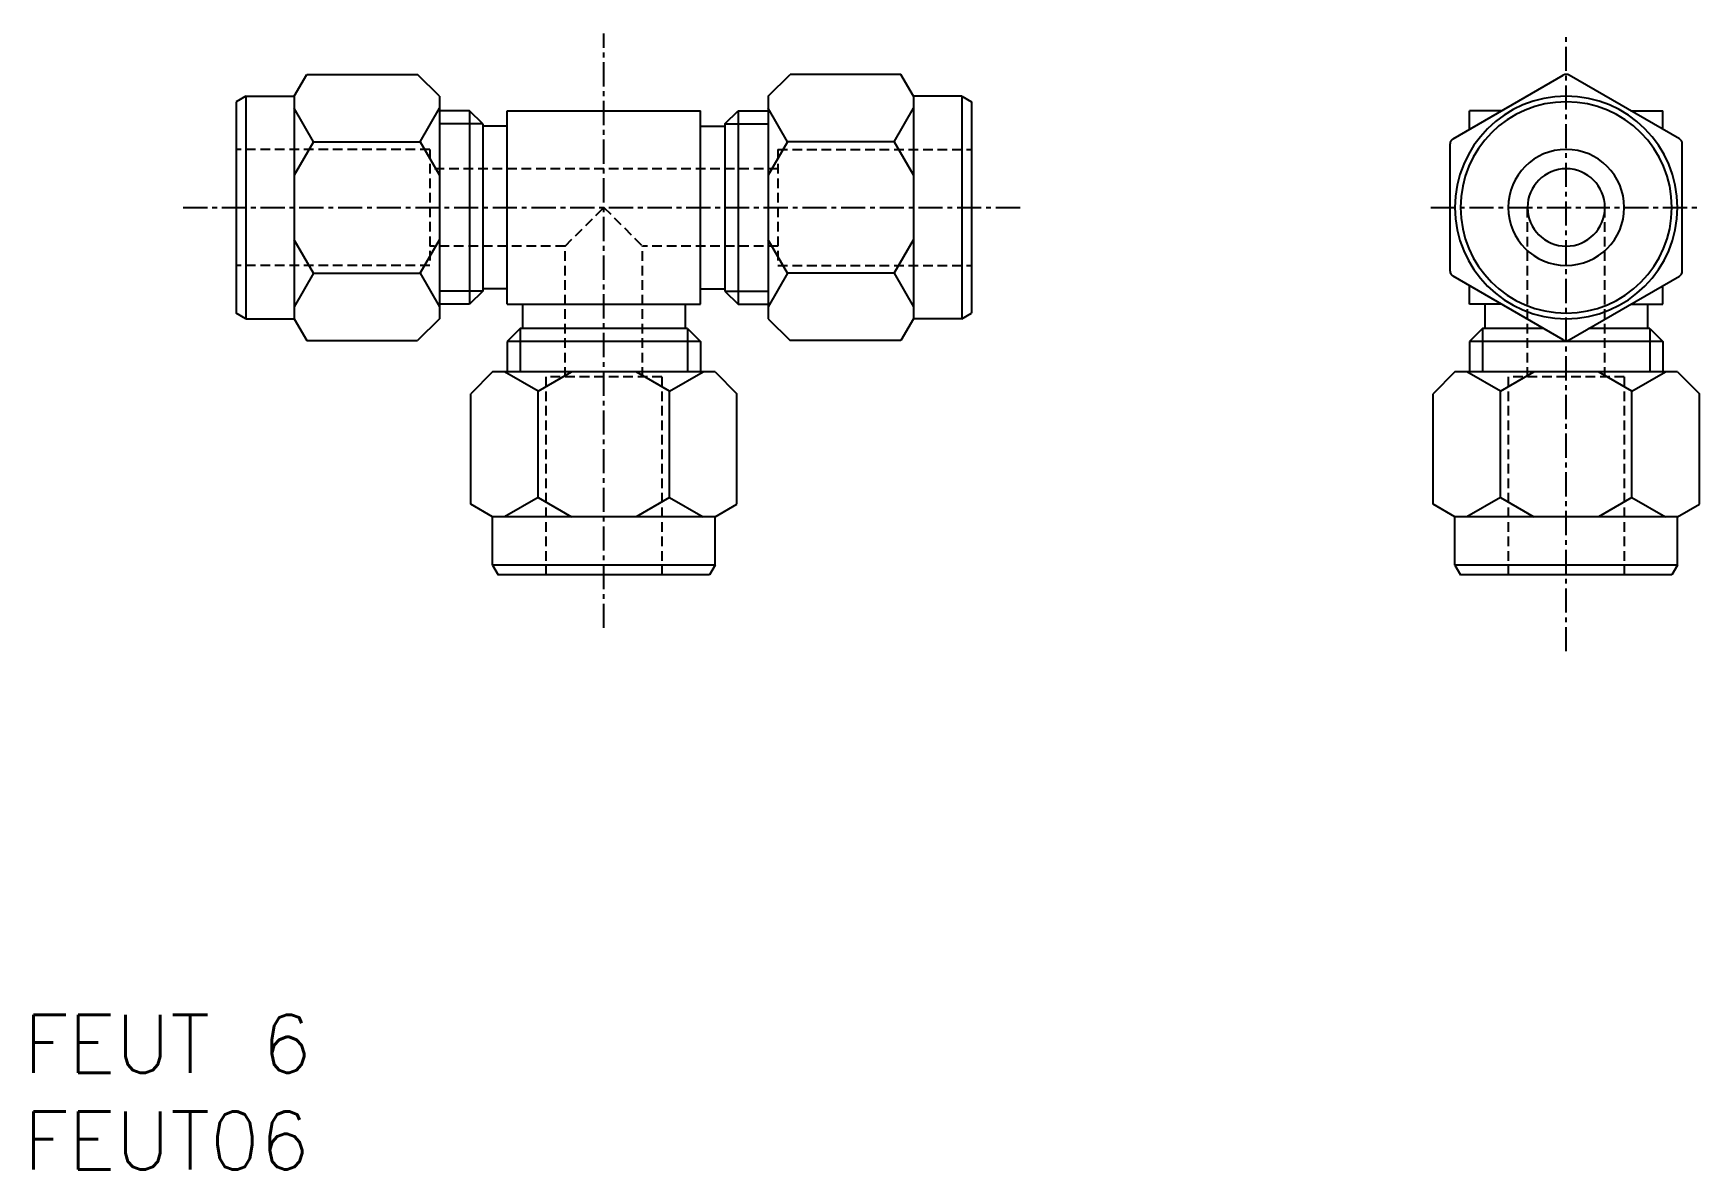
# Model space of a CAD drawing. Extents: x 0.5 to 86.7, y 0 to 58.7.
import ezdxf

# ---------------------------------------------------------------- set-up
doc = ezdxf.new("R2010")
doc.units = 0
doc.linetypes.add('CENTER', pattern=[2, 1.25, -0.25, 0.25, -0.25])
doc.linetypes.add('DASHED', pattern=[0.75, 0.5, -0.25])
doc.layers.get('0').update_dxf_attribs({"linetype": 'CONTINUOUS'})
doc.layers.add('CENTER', color=1, linetype='CENTER')
doc.styles.get("Standard").update_dxf_attribs({"font": 'txt.shx'})

# ---------------------------------------------------------------- blocks, each defined once
blk = doc.blocks.new('*U10')
at = {"color": 7, "linetype": 'CONTINUOUS'}
blk.add_text('FEUT06', height=3, dxfattribs=at).set_placement((0, 0))
blk = doc.blocks.new('*U11')
at = {"color": 7, "linetype": 'CONTINUOUS'}
blk.add_text('FEUT 6', height=3, dxfattribs=at).set_placement((0, 5))

msp = doc.modelspace()

# ---------------------------------------------------------------- linework, layer by layer
at = {"color": 7, "linetype": 'CONTINUOUS'}
for p, q in [((14, 55.49), (14.653, 56.621)), ((14.653, 56.621), (20.368, 56.621)), ((21.5, 55.49), (20.368, 56.621)), ((38.5, 55.49), (39.632, 56.621)), ((45.347, 56.621), (39.632, 56.621)), ((46, 55.49), (45.347, 56.621)), ((73.89, 53.29), (79.59, 56.581)), ((85.59, 53.29), (79.89, 56.581)), ((11.5, 55.49), (11, 55.201)), ((11, 55.201), (11, 44.278)), ((11.5, 55.49), (11.5, 43.99)), ((11.5, 55.49), (14, 55.49)), ((14, 55.49), (14, 43.99)), ((21.5, 55.49), (21.5, 43.99)), ((38.5, 55.49), (38.5, 43.99)), ((46, 55.49), (46, 43.99)), ((48.5, 55.49), (46, 55.49)), ((48.5, 55.49), (48.5, 43.99)), ((48.5, 55.49), (49, 55.201)), ((49, 55.201), (49, 44.278)), ((15, 53.14), (14, 54.872)), ((20.5, 53.14), (21.5, 54.872)), ((23.063, 54.74), (21.5, 54.74)), ((23.063, 54.74), (23.063, 44.74)), ((23.74, 54.063), (23.063, 54.74)), ((25, 44.74), (25, 54.74)), ((25, 54.74), (35, 54.74)), ((35, 44.74), (35, 54.74)), ((36.26, 54.063), (36.937, 54.74)), ((36.937, 54.74), (36.937, 44.74)), ((36.937, 54.74), (38.5, 54.74)), ((39.5, 53.14), (38.5, 54.872)), ((45, 53.14), (46, 54.872)), ((76.4, 54.74), (74.74, 54.74)), ((74.74, 53.781), (74.74, 54.74)), ((83.079, 54.74), (84.74, 54.74)), ((84.74, 53.781), (84.74, 54.74)), ((23.74, 54.063), (23.74, 45.416)), ((25, 53.94), (23.74, 53.94)), ((35, 53.94), (36.26, 53.94)), ((36.26, 54.063), (36.26, 45.416)), ((15, 53.14), (14, 51.408)), ((15, 53.14), (20.5, 53.14)), ((20.5, 53.14), (21.5, 51.408)), ((39.5, 53.14), (38.5, 51.408)), ((45, 53.14), (39.5, 53.14)), ((45, 53.14), (46, 51.408)), ((73.74, 46.449), (73.74, 53.031)), ((85.74, 46.449), (85.74, 53.031)), ((15, 46.34), (14, 48.072)), ((20.5, 46.34), (21.5, 48.072)), ((39.5, 46.34), (38.5, 48.072)), ((45, 46.34), (46, 48.072)), ((15, 46.34), (14, 44.608)), ((15, 46.34), (20.5, 46.34)), ((20.5, 46.34), (21.5, 44.608)), ((39.5, 46.34), (38.5, 44.608)), ((45, 46.34), (39.5, 46.34)), ((45, 46.34), (46, 44.608)), ((79.59, 42.898), (73.89, 46.189)), ((79.89, 42.898), (85.59, 46.189)), ((23.74, 45.416), (23.063, 44.74)), ((25, 45.54), (23.74, 45.54)), ((35, 45.54), (36.26, 45.54)), ((36.26, 45.416), (36.937, 44.74)), ((74.74, 44.74), (74.74, 45.698)), ((84.74, 44.74), (84.74, 45.698)), ((11.5, 43.99), (11, 44.278)), ((11.5, 43.99), (14, 43.99)), ((14, 43.99), (14.653, 42.858)), ((21.5, 43.99), (20.368, 42.858)), ((23.063, 44.74), (21.5, 44.74)), ((25, 44.74), (35, 44.74)), ((25.8, 44.74), (25.8, 43.479)), ((34.2, 44.74), (34.2, 43.479)), ((36.937, 44.74), (38.5, 44.74)), ((38.5, 43.99), (39.632, 42.858)), ((46, 43.99), (45.347, 42.858)), ((48.5, 43.99), (46, 43.99)), ((48.5, 43.99), (49, 44.278)), ((76.4, 44.74), (74.74, 44.74)), ((75.54, 44.74), (75.54, 43.479)), ((75.54, 44.74), (75.54, 43.479)), ((83.079, 44.74), (84.74, 44.74)), ((83.94, 44.74), (83.94, 43.479)), ((25.676, 43.479), (25, 42.803)), ((34.323, 43.479), (25.676, 43.479)), ((34.323, 43.479), (35, 42.803)), ((75.416, 43.479), (74.74, 42.803)), ((78.583, 43.479), (75.416, 43.479)), ((84.063, 43.479), (80.896, 43.479)), ((84.063, 43.479), (84.74, 42.803)), ((14.653, 42.858), (20.368, 42.858)), ((35, 42.803), (25, 42.803)), ((25, 42.803), (25, 41.24)), ((35, 42.803), (35, 41.24)), ((45.347, 42.858), (39.632, 42.858)), ((84.74, 42.803), (74.74, 42.803)), ((74.74, 42.803), (74.74, 41.24)), ((84.74, 42.803), (84.74, 41.24)), ((24.25, 41.24), (23.118, 40.108)), ((35.75, 41.24), (24.25, 41.24)), ((26.6, 40.24), (24.868, 41.24)), ((26.6, 40.24), (28.332, 41.24)), ((33.4, 40.24), (31.668, 41.24)), ((33.4, 40.24), (35.132, 41.24)), ((35.75, 41.24), (36.882, 40.108)), ((73.99, 41.24), (72.858, 40.108)), ((85.49, 41.24), (73.99, 41.24)), ((76.34, 40.24), (74.608, 41.24)), ((76.34, 40.24), (78.072, 41.24)), ((83.14, 40.24), (81.408, 41.24)), ((83.14, 40.24), (84.872, 41.24)), ((85.49, 41.24), (86.621, 40.108)), ((23.118, 34.393), (23.118, 40.108)), ((26.6, 34.74), (26.6, 40.24)), ((33.4, 34.74), (33.4, 40.24)), ((36.882, 34.393), (36.882, 40.108)), ((72.858, 34.393), (72.858, 40.108)), ((76.34, 34.74), (76.34, 40.24)), ((83.14, 34.74), (83.14, 40.24)), ((86.621, 34.393), (86.621, 40.108)), ((26.6, 34.74), (24.868, 33.74)), ((26.6, 34.74), (28.332, 33.74)), ((33.4, 34.74), (31.668, 33.74)), ((33.4, 34.74), (35.132, 33.74)), ((76.34, 34.74), (74.608, 33.74)), ((76.34, 34.74), (78.072, 33.74)), ((83.14, 34.74), (81.408, 33.74)), ((83.14, 34.74), (84.872, 33.74)), ((24.25, 33.74), (23.118, 34.393)), ((35.75, 33.74), (24.25, 33.74)), ((24.25, 31.24), (24.25, 33.74)), ((35.75, 33.74), (36.882, 34.393)), ((35.75, 31.24), (35.75, 33.74)), ((73.99, 33.74), (72.858, 34.393)), ((85.49, 33.74), (73.99, 33.74)), ((73.99, 31.24), (73.99, 33.74)), ((85.49, 33.74), (86.621, 34.393)), ((85.49, 31.24), (85.49, 33.74)), ((35.75, 31.24), (24.25, 31.24)), ((24.25, 31.24), (24.539, 30.74)), ((35.75, 31.24), (35.461, 30.74)), ((85.49, 31.24), (73.99, 31.24)), ((73.99, 31.24), (74.278, 30.74)), ((85.49, 31.24), (85.201, 30.74)), ((35.461, 30.74), (24.539, 30.74)), ((85.201, 30.74), (74.278, 30.74))]:
    msp.add_line(p, q, dxfattribs=at)
at = {"color": 3, "linetype": 'CONTINUOUS'}
for p, q in [((23.74, 54.063), (21.5, 54.063)), ((36.26, 54.063), (38.5, 54.063)), ((23.74, 45.416), (21.5, 45.416)), ((36.26, 45.416), (38.5, 45.416)), ((25.676, 43.479), (25.676, 41.24)), ((34.323, 43.479), (34.323, 41.24)), ((75.416, 43.479), (75.416, 41.24)), ((84.063, 43.479), (84.063, 41.24))]:
    msp.add_line(p, q, dxfattribs=at)
at = {"color": 3, "linetype": 'DASHED'}
for p, q in [((21, 52.74), (11, 52.74)), ((21, 52.74), (21, 46.74)), ((39, 52.74), (39, 46.74)), ((39, 52.74), (49, 52.74)), ((39, 51.74), (21, 51.74)), ((28, 47.74), (30, 49.74)), ((30, 49.74), (32, 47.74)), ((77.74, 40.979), (77.74, 49.74)), ((81.74, 40.979), (81.74, 49.74)), ((28, 47.74), (21, 47.74)), ((28, 40.979), (28, 47.74)), ((39, 47.74), (32, 47.74)), ((32, 40.979), (32, 47.74)), ((21, 46.74), (11, 46.74)), ((39, 46.74), (49, 46.74)), ((33, 40.979), (27, 40.979)), ((27, 40.979), (27, 30.74)), ((33, 40.979), (33, 30.74)), ((82.74, 40.979), (76.74, 40.979)), ((76.74, 40.979), (76.74, 30.74)), ((82.74, 40.979), (82.74, 30.74))]:
    msp.add_line(p, q, dxfattribs=at)
at = {"color": 7, "linetype": 'CONTINUOUS'}
for centre, radius, start, end in [((79.74, 56.321), 0.3, 90, 120), ((79.74, 56.321), 0.3, 60, 90), ((79.74, 49.74), 5.75, 90, 270), ((79.74, 49.74), 5.461, 90, 270), ((79.74, 49.74), 5.75, 270, 90), ((79.74, 49.74), 5.461, 270, 90), ((74.04, 53.031), 0.3, 120, 180), ((79.74, 49.74), 3, 90, 270), ((79.74, 49.74), 3, 270, 90), ((85.44, 53.031), 0.3, 360, 60), ((79.74, 49.74), 2, 90, 270), ((79.74, 49.74), 2, 270, 90), ((74.04, 46.449), 0.3, 180, 240), ((85.44, 46.449), 0.3, 300, 0), ((79.74, 43.158), 0.3, 240, 270), ((79.74, 43.158), 0.3, 270, 300)]:
    msp.add_arc(centre, radius, start, end, dxfattribs=at)
at = {"layer": 'CENTER', "color": 1, "linetype": 'CENTER'}
for p, q in [((30, 28), (30, 58.74)), ((79.74, 26.799), (79.74, 58.74)), ((8.26, 49.74), (51.74, 49.74)), ((72.74, 49.74), (86.74, 49.74))]:
    msp.add_line(p, q, dxfattribs=at)

# ---------------------------------------------------------------- block references
at = {"color": 7, "linetype": 'CONTINUOUS'}
for name in ['*U11', '*U10']:
    msp.add_blockref(name, (0, 0), dxfattribs=at)

doc.saveas('drawing.dxf')
